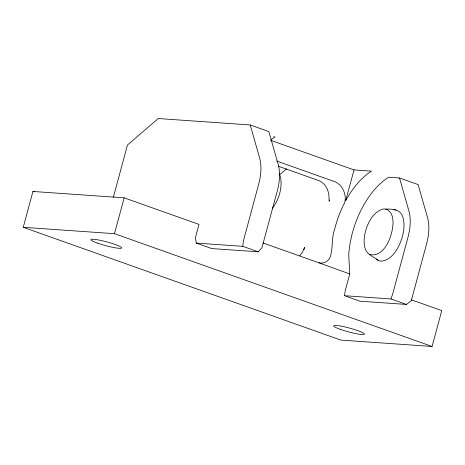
<?xml version="1.0" encoding="UTF-8"?>
<svg xmlns="http://www.w3.org/2000/svg" width="465" height="465" viewBox="0 0 465 465"><rect width="100%" height="100%" fill="white"/><g stroke="black" fill="none" stroke-linecap="round" stroke-linejoin="round"><path stroke-width="0.7" d="M250.217 124.963L268.84 131.572L278.314 164.86C280.494 173.271 279.546 182.141 277.407 190.458L261.964 247.688L258.261 251.815L242.8 246.328L243.346 241.079L258.79 183.849C260.923 175.532 261.876 166.662 259.697 158.245L250.217 124.963L158.251 118.534L127.457 145.034L113.39 197.172M344.472 295.694L345.222 290.782L349.767 273.949L348.738 255.43L348.919 251.861L349.994 243.753L351.709 235.505A65.832 34.811 -70.4 0 1 360.456 211.325C367.077 198.078 375.9 185.297 388.583 177.217L399.522 177.979L418.14 184.593L427.614 217.876C429.794 226.292 428.846 235.162 426.707 243.48L411.269 300.71L406.439 304.435L359.939 301.192L344.472 295.694L390.96 298.943L406.439 304.435M276.611 161.035L336.09 182.152L339.607 184.739A19.321 16.223 -86 0 1 343.507 190.406C345.408 195.085 346.396 200.816 343.344 205.251A65.832 34.811 -70.4 0 0 334.602 229.431C331.243 238.615 333.26 248.827 329.883 257.86C327.912 261.783 323.268 263.876 319.019 262.853L262.905 242.928M411.136 299.739L441.75 310.603L432.072 346.466L340.845 340.089L23.25 227.309L32.928 191.452L124.161 197.834L198.997 224.409L195.405 237.731L196.306 243.079L211.767 248.572L258.261 251.815M23.25 227.309L114.477 233.68L124.161 197.834M303.982 249.554L304.546 247.461L302.622 251.966L299.815 255.762M329.516 199.973L329.144 201.357L328.825 193.893L327.395 189.284A19.321 16.223 -86 0 0 323.495 183.617L319.978 181.03L278.279 166.22M345.64 200.793L354.034 169.923L371.471 171.137C360.218 178.287 351.993 189.249 345.64 200.793L345.309 199.95M390.96 298.943L392.646 294.095L408.09 236.865C410.229 228.548 411.176 219.678 408.997 211.267L399.522 177.979M272.368 208.256C278.43 200.316 281.773 190.104 280.959 180.1A23.982 12.683 -70.4 0 0 279.163 173.776M279.448 174.95L286.591 168.807M270.996 139.703L275.007 136.884L273.612 136.786M196.306 243.079L242.8 246.328M385.776 209.128C393.692 208.785 401.737 209.762 403.289 218.759C404.602 224.612 403.934 230.716 402.452 236.476C399.336 246.578 393.559 258.877 382.125 261.121A26.79 14.165 -70.4 0 1 376.197 258.97M270.572 140.285L354.034 169.923M369.582 254.483C385.508 258.278 394.175 232.058 392.902 219.852A23.982 12.683 -70.4 0 0 390.524 212.546L387.572 209.785A23.942 12.66 -70.4 0 0 381.753 209.378C371.727 213.505 366.879 224.711 364.711 234.674C363.868 239.626 363.682 244.886 365.548 249.635C367.71 254.989 373.901 256.721 377.964 260.243M32.928 191.452L34.288 191.935M114.477 233.68L432.072 346.466M319.019 262.853L349.767 273.949M393.768 209.785A26.79 14.165 -70.4 0 1 395.936 209.936M97.667 243.178A15.909 1.965 15.1 0 0 121.615 247.996A15.909 1.965 15.1 0 0 99.58 240.173A15.909 1.965 15.1 0 0 97.667 243.178M340.432 329.389A15.909 1.965 15.1 0 0 364.374 334.201A15.909 1.965 15.1 0 0 342.339 326.378A15.909 1.965 15.1 0 0 340.432 329.389"/></g></svg>
